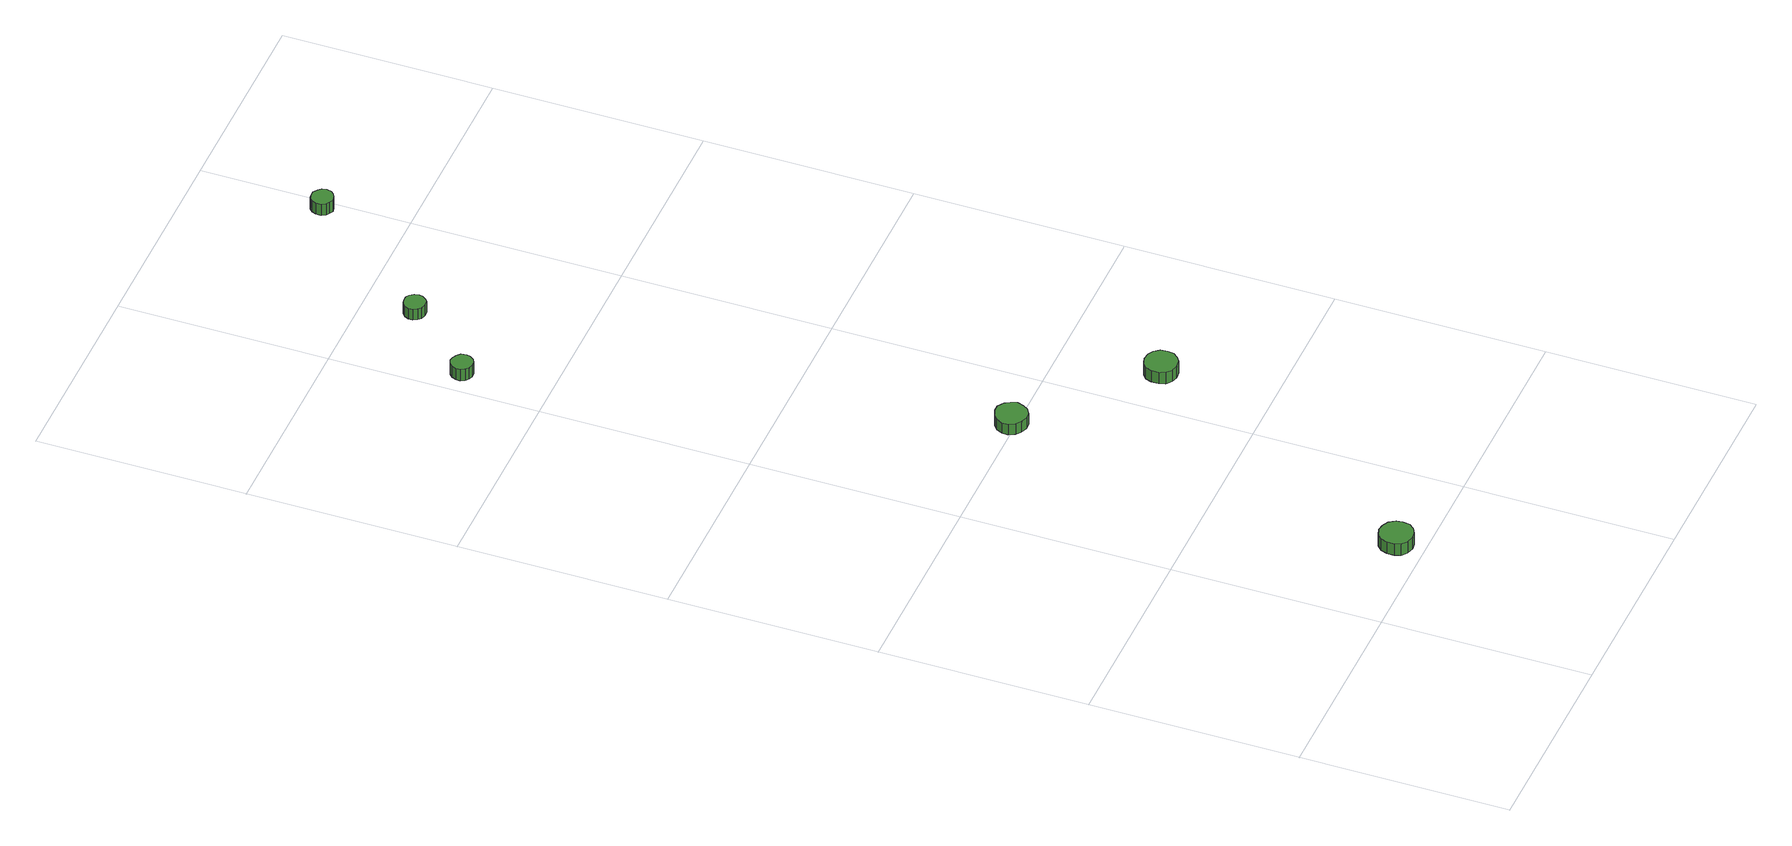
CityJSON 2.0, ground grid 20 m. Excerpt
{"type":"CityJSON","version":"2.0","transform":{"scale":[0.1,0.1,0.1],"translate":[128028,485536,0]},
"CityObjects":{
"tree1":{"type":"SolitaryVegetationObject","attributes":{"function":"something"},"geometry":[{"type":"MultiSurface","lod":"1","boundaries":[[[0,1,2,3,4,5,6,7,8,9,10,11,12,13,14]],[[15,16,17,18,19,20,21,22,23,24,25,26,27,28,29]],[[0,29,28,1]],[[1,28,27,2]],[[2,27,26,3]],[[3,26,25,4]],[[4,25,24,5]],[[5,24,23,6]],[[6,23,22,7]],[[7,22,21,8]],[[8,21,20,9]],[[9,20,19,10]],[[10,19,18,11]],[[11,18,17,12]],[[12,17,16,13]],[[13,16,15,14]],[[14,15,29,0]]]}]},
"tree2":{"type":"SolitaryVegetationObject","attributes":{"function":"something"},"geometry":[{"type":"MultiSurface","lod":"1","boundaries":[[[30,31,32,33,34,35,36,37,38,39,40,41,42,43,44]],[[45,46,47,48,49,50,51,52,53,54,55,56,57,58,59]],[[30,59,58,31]],[[31,58,57,32]],[[32,57,56,33]],[[33,56,55,34]],[[34,55,54,35]],[[35,54,53,36]],[[36,53,52,37]],[[37,52,51,38]],[[38,51,50,39]],[[39,50,49,40]],[[40,49,48,41]],[[41,48,47,42]],[[42,47,46,43]],[[43,46,45,44]],[[44,45,59,30]]]}]},
"tree3":{"type":"SolitaryVegetationObject","attributes":{"function":"something"},"geometry":[{"type":"MultiSurface","lod":"1","boundaries":[[[60,61,62,63,64,65,66,67,68,69,70,71,72,73,74]],[[75,76,77,78,79,80,81,82,83,84,85,86,87,88,89]],[[60,89,88,61]],[[61,88,87,62]],[[62,87,86,63]],[[63,86,85,64]],[[64,85,84,65]],[[65,84,83,66]],[[66,83,82,67]],[[67,82,81,68]],[[68,81,80,69]],[[69,80,79,70]],[[70,79,78,71]],[[71,78,77,72]],[[72,77,76,73]],[[73,76,75,74]],[[74,75,89,60]]]}]},
"tree4":{"type":"SolitaryVegetationObject","attributes":{"function":"something"},"geometry":[{"type":"MultiSurface","lod":"1","boundaries":[[[90,91,92,93,94,95,96,97,98,99,100,101,102,103,104]],[[105,106,107,108,109,110,111,112,113,114,115,116,117,118,119]],[[90,119,118,91]],[[91,118,117,92]],[[92,117,116,93]],[[93,116,115,94]],[[94,115,114,95]],[[95,114,113,96]],[[96,113,112,97]],[[97,112,111,98]],[[98,111,110,99]],[[99,110,109,100]],[[100,109,108,101]],[[101,108,107,102]],[[102,107,106,103]],[[103,106,105,104]],[[104,105,119,90]]]}]},
"tree5":{"type":"SolitaryVegetationObject","attributes":{"function":"something"},"geometry":[{"type":"MultiSurface","lod":"1","boundaries":[[[120,121,122,123,124,125,126,127,128,129,130,131,132,133,134]],[[135,136,137,138,139,140,141,142,143,144,145,146,147,148,149]],[[120,149,148,121]],[[121,148,147,122]],[[122,147,146,123]],[[123,146,145,124]],[[124,145,144,125]],[[125,144,143,126]],[[126,143,142,127]],[[127,142,141,128]],[[128,141,140,129]],[[129,140,139,130]],[[130,139,138,131]],[[131,138,137,132]],[[132,137,136,133]],[[133,136,135,134]],[[134,135,149,120]]]}]},
"tree6":{"type":"SolitaryVegetationObject","attributes":{"function":"something"},"geometry":[{"type":"MultiSurface","lod":"1","boundaries":[[[150,151,152,153,154,155,156,157,158,159,160,161,162,163,164]],[[165,166,167,168,169,170,171,172,173,174,175,176,177,178,179]],[[150,179,178,151]],[[151,178,177,152]],[[152,177,176,153]],[[153,176,175,154]],[[154,175,174,155]],[[155,174,173,156]],[[156,173,172,157]],[[157,172,171,158]],[[158,171,170,159]],[[159,170,169,160]],[[160,169,168,161]],[[161,168,167,162]],[[162,167,166,163]],[[163,166,165,164]],[[164,165,179,150]]]}]}
},
"vertices":[
[106,21,31],[105,27,31],[101,33,31],[95,36,31],[89,37,31],[82,35,31],[77,30,31],[75,24,31],[75,17,31],[77,11,31],[82,7,31],[89,5,31],[95,6,31],[101,9,31],[105,14,31],[105,14,18],[101,9,18],[95,6,18],[89,5,18],[82,7,18],[77,11,18],[75,17,18],[75,24,18],[77,30,18],[82,35,18],[89,37,18],[95,36,18],[101,33,18],[105,27,18],[106,21,18],
[140,400,27],[138,406,27],[135,411,27],[129,415,27],[123,415,27],[117,413,27],[112,409,27],[109,403,27],[109,397,27],[112,391,27],[117,387,27],[123,385,27],[129,385,27],[135,389,27],[138,394,27],[138,394,15],[135,389,15],[129,385,15],[123,385,15],[117,387,15],[112,391,15],[109,397,15],[109,403,15],[112,409,15],[117,413,15],[123,415,15],[129,415,15],[135,411,15],[138,406,15],[140,400,15],
[31,881,21],[30,886,21],[27,889,21],[23,891,21],[19,892,21],[15,890,21],[12,887,21],[10,883,21],[10,879,21],[12,875,21],[15,872,21],[19,871,21],[23,871,21],[27,873,21],[30,877,21],[30,877,8],[27,873,8],[23,871,8],[19,871,8],[15,872,8],[12,875,8],[10,879,8],[10,883,8],[12,887,8],[15,890,8],[19,892,8],[23,891,8],[27,889,8],[30,886,8],[31,881,8],
[252,301,29],[251,308,29],[247,313,29],[242,316,29],[235,317,29],[229,315,29],[224,311,29],[222,305,29],[222,298,29],[224,292,29],[229,288,29],[235,286,29],[242,287,29],[247,290,29],[251,295,29],[251,295,16],[247,290,16],[242,287,16],[235,286,16],[229,288,16],[224,292,16],[222,298,16],[222,305,16],[224,311,16],[229,315,16],[235,317,16],[242,316,16],[247,313,16],[251,308,16],[252,301,16],
[95,951,19],[94,955,19],[91,959,19],[88,961,19],[83,961,19],[79,960,19],[76,957,19],[74,953,19],[74,949,19],[76,945,19],[79,942,19],[83,941,19],[88,941,19],[91,943,19],[94,947,19],[94,947,7],[91,943,7],[88,941,7],[83,941,7],[79,942,7],[76,945,7],[74,949,7],[74,953,7],[76,957,7],[79,960,7],[83,961,7],[88,961,7],[91,959,7],[94,955,7],[95,951,7],
[203,1081,17],[202,1085,17],[199,1088,17],[195,1091,17],[191,1091,17],[187,1090,17],[184,1087,17],[182,1083,17],[182,1078,17],[184,1074,17],[187,1072,17],[191,1070,17],[195,1071,17],[199,1073,17],[202,1076,17],[202,1076,4],[199,1073,4],[195,1071,4],[191,1070,4],[187,1072,4],[184,1074,4],[182,1078,4],[182,1083,4],[184,1087,4],[187,1090,4],[191,1091,4],[195,1091,4],[199,1088,4],[202,1085,4],[203,1081,4]
]}
